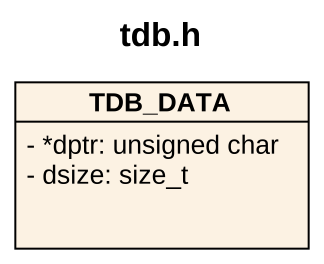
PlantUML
@startuml
title tdb.h
hide circle
hide empty members
skinparam classAttributeIconSize 0
class TDB_DATA {
  - *dptr: unsigned char
  - dsize: size_t
}
@enduml
